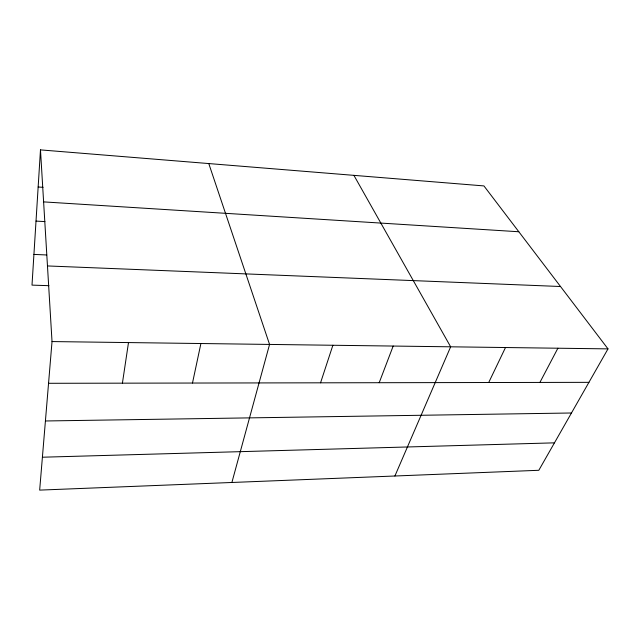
<?xml version="1.0" encoding="UTF-8"?>
<svg xmlns="http://www.w3.org/2000/svg" width="640" height="640" viewBox="0 0 640 640"><rect width="100%" height="100%" fill="white"/><g stroke="black" fill="none" stroke-linecap="round" stroke-linejoin="round"><path stroke-width="0.96" d="M40.48 149.888L52.024 341.568L39.664 490.112L538.816 470.288L608 348.88L483.936 185.92L40.48 149.888L32 285.12L48.944 285.68M122.416 383.16L128.496 342.576M192.488 383.04L200.904 343.528M231.888 482.48L269.56 344.432L208.776 163.56M320.552 382.816L332.88 345.264M379.2 382.712L393.176 346.056M394.896 476.008L450.648 346.816L353.912 175.352M488.712 382.52L505.496 347.536M539.904 382.432L557.888 348.224M42.4 457.216L554.448 442.848M45.416 420.976L571.464 412.992M48.552 383.296L588.928 382.344M52.024 341.568L608 348.88M47.472 265.944L560.52 286.512M33.928 254.408L46.712 254.976M36.016 221.096L44.928 221.592M43.616 201.888L518.824 231.752M38.152 187L43.056 187.328"/></g></svg>
